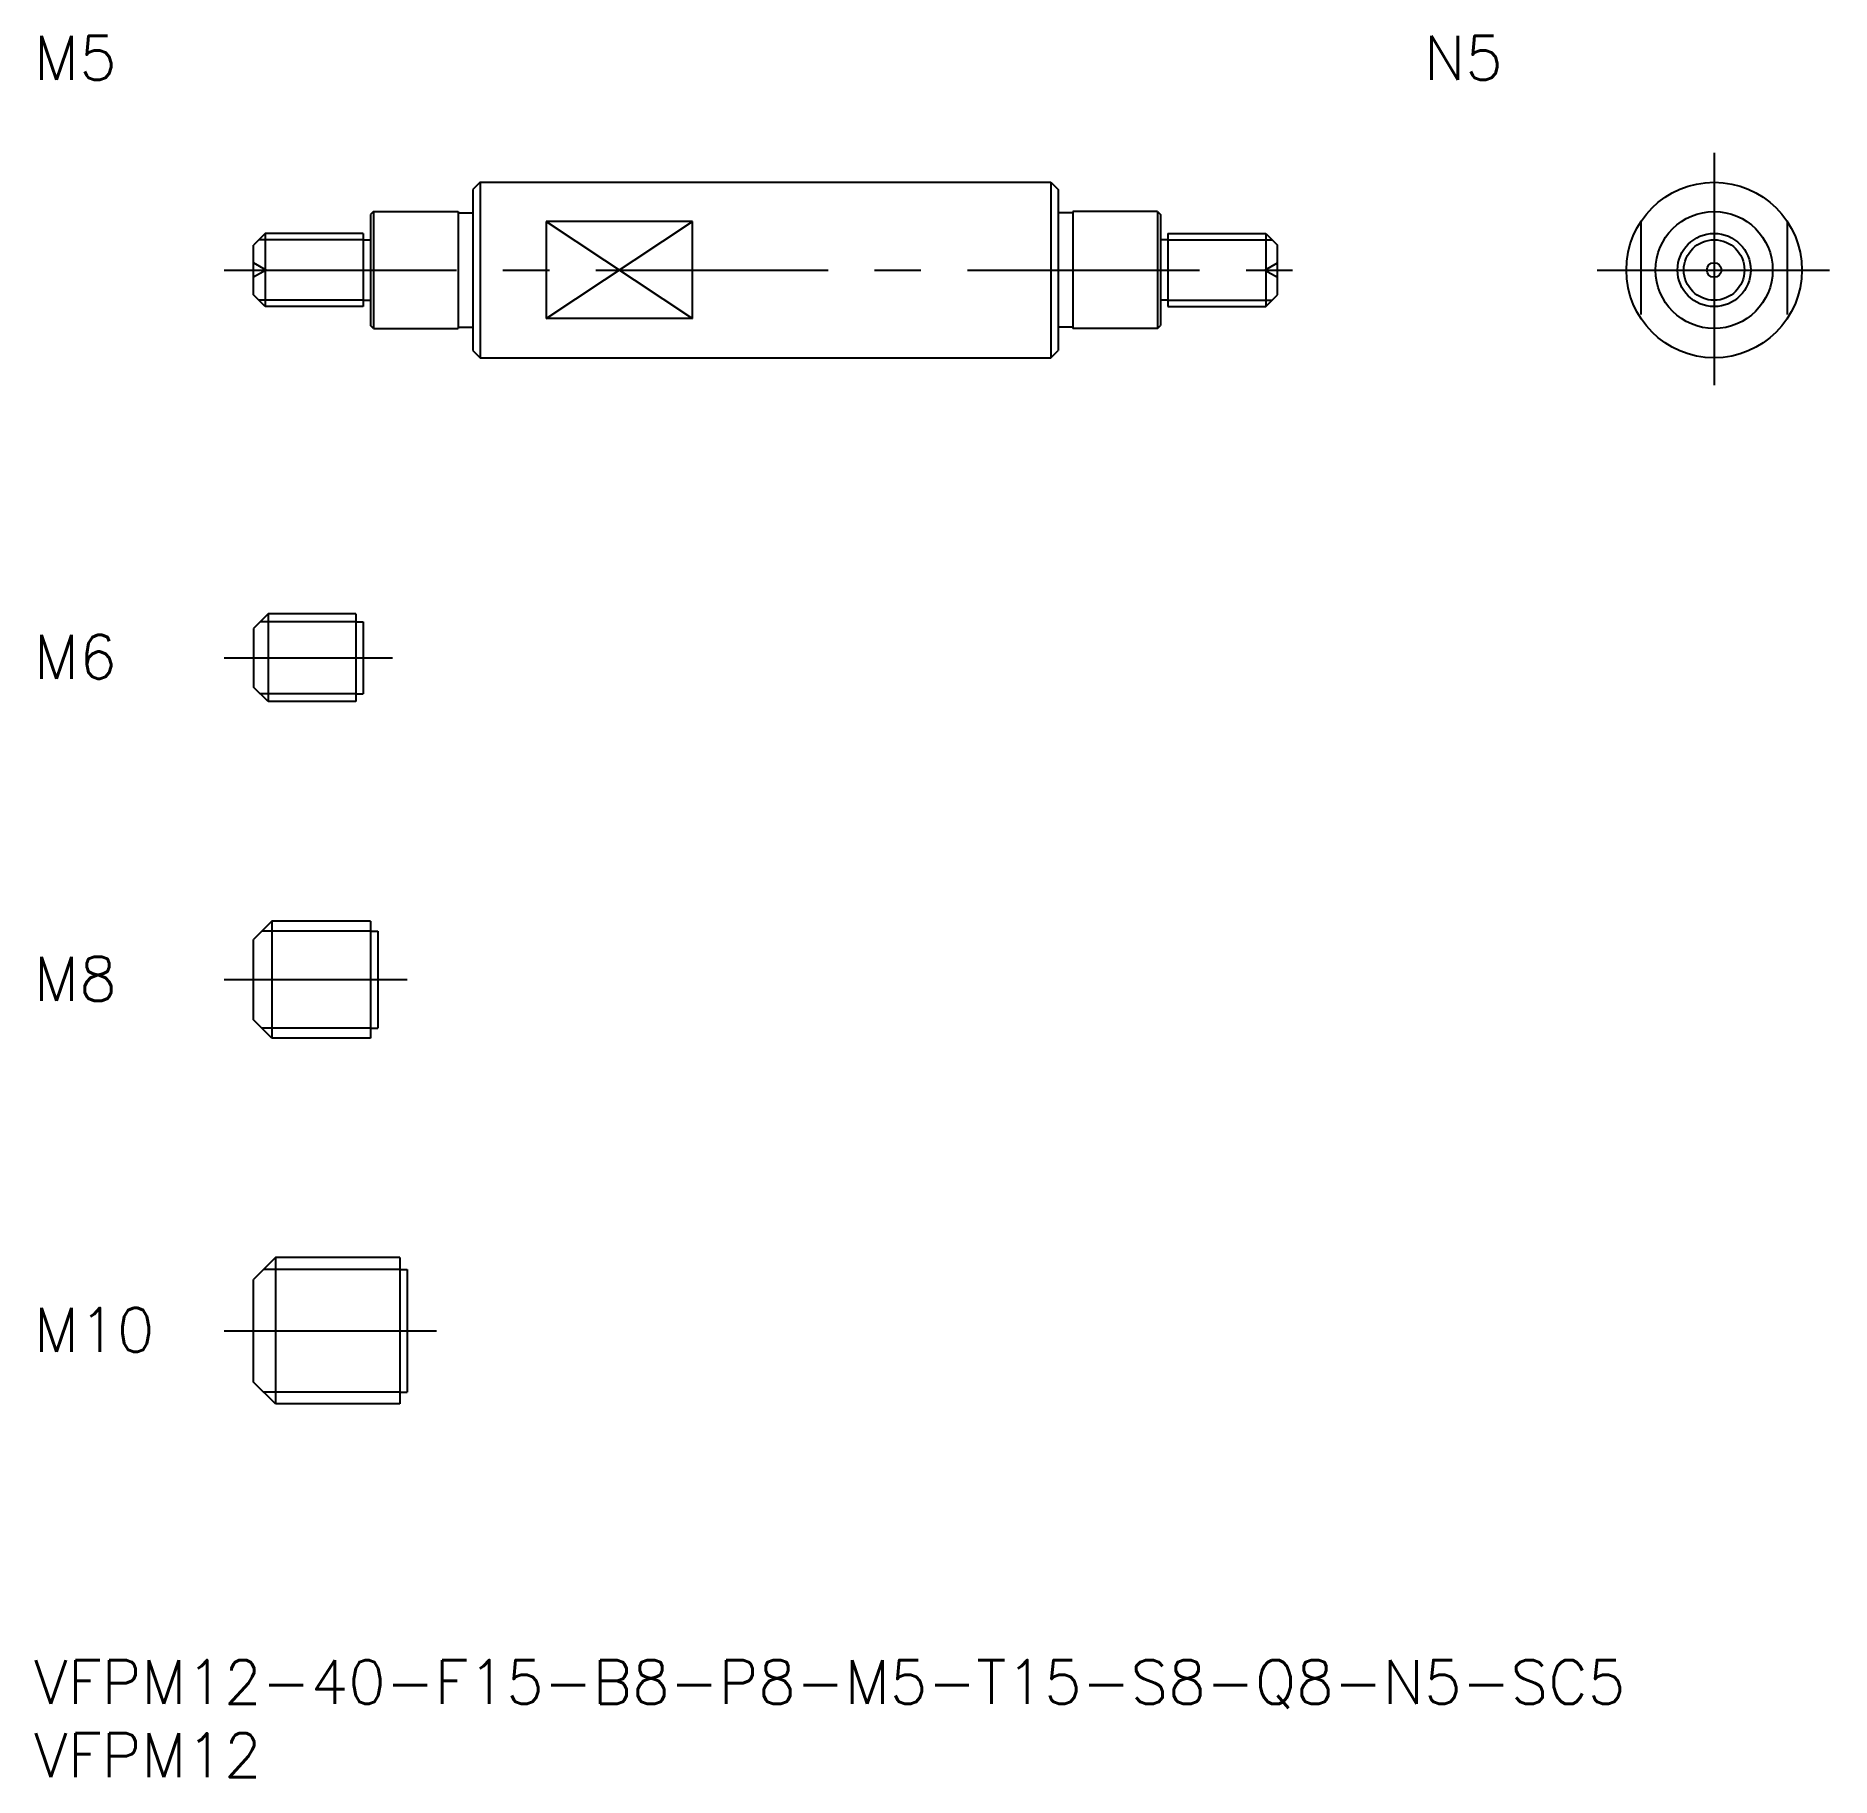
# Model space of a CAD drawing. Extents: x 0 to 123, y -8 to 111.
import ezdxf

# ---------------------------------------------------------------- set-up
doc = ezdxf.new("R2010")
doc.units = 0
doc.header["$LTSCALE"] = 0.5
doc.linetypes.add('CENTER', pattern=[50.8, 31.75, -6.35, 6.35, -6.35])
doc.linetypes.add('DASHED', pattern=[19.05, 12.7, -6.35])
for name, color, linetype in [('MSM_CENTER', 1, 'CENTER'), ('MSM_CONTINUOUS', 7, 'CONTINUOUS'), ('MSM_DASHED', 4, 'DASHED'), ('MSM_NARROW', 5, 'CONTINUOUS'), ('MSM_PART_NUMBER', 7, 'CONTINUOUS')]:
    doc.layers.add(name, color=color, linetype=linetype)
doc.styles.get("Standard").update_dxf_attribs({"font": 'txt.shx', "height": 1, "bigfont": 'bigfont.shx'})

# ---------------------------------------------------------------- blocks, each defined once
blk = doc.blocks.new('*U12')
at = {"layer": 'MSM_PART_NUMBER'}
blk.add_text('VFPM12-40-F15-B8-P8-M5-T15-S8-Q8-N5-SC5', height=3, dxfattribs=at).set_placement((0, -3))
blk = doc.blocks.new('*U13')
at = {"layer": 'MSM_PART_NUMBER'}
blk.add_text('VFPM12', height=3, dxfattribs=at).set_placement((0, -8))
blk = doc.blocks.new('*U14')
at = {"layer": 'MSM_PART_NUMBER'}
blk.add_text('M10', height=3, dxfattribs=at).set_placement((0, 21.06))
blk = doc.blocks.new('*U15')
at = {"layer": 'MSM_PART_NUMBER'}
blk.add_text('M8', height=3, dxfattribs=at).set_placement((0, 45.06))
blk = doc.blocks.new('*U16')
at = {"layer": 'MSM_PART_NUMBER'}
blk.add_text('M6', height=3, dxfattribs=at).set_placement((0, 67.06))
blk = doc.blocks.new('*U17')
at = {"layer": 'MSM_PART_NUMBER'}
blk.add_text('M5', height=3, dxfattribs=at).set_placement((0, 108))
blk = doc.blocks.new('*U18')
at = {"layer": 'MSM_PART_NUMBER'}
blk.add_text('N5', height=3, dxfattribs=at).set_placement((95, 108))

msp = doc.modelspace()

# ---------------------------------------------------------------- linework, layer by layer
at = {"layer": 'MSM_CENTER'}
for p, q in [((114.84, 103), (114.84, 87)), ((13, 95), (87, 95)), ((106.84, 95), (122.84, 95)), ((13, 68.5), (24.5, 68.5)), ((13, 46.5), (25.5, 46.5)), ((13, 22.5), (27.5, 22.5))]:
    msp.add_line(p, q, dxfattribs=at)
at = {"layer": 'MSM_CONTINUOUS'}
for p, q in [((30.5, 101), (30, 100.5)), ((30.5, 101), (69.5, 101)), ((30.5, 101), (30.5, 89)), ((69.5, 101), (69.5, 89)), ((69.5, 101), (70, 100.5)), ((30, 100.5), (30, 89.5)), ((70, 100.5), (70, 89.5)), ((23.2, 99), (23, 98.8)), ((23, 98.8), (23, 91.2)), ((23.2, 99), (29, 99)), ((23.2, 99), (23.2, 91)), ((29, 99), (29, 91)), ((29, 98.9), (30, 98.9)), ((45, 98.32), (35, 98.32)), ((35, 98.32), (35, 91.68)), ((45, 91.68), (45, 98.32)), ((71, 98.9), (70, 98.9)), ((76.8, 99), (71, 99)), ((71, 99), (71, 91)), ((76.8, 99), (76.8, 91)), ((76.8, 99), (77, 98.8)), ((77, 98.8), (77, 91.2)), ((15.8, 97.5), (15, 96.7)), ((22.5, 97.5), (15.8, 97.5)), ((15.8, 97.5), (15.8, 92.5)), ((22.5, 97.5), (22.5, 92.5)), ((22.5, 97.07), (23, 97.07)), ((77.5, 97.07), (77, 97.07)), ((77.5, 97.5), (84.2, 97.5)), ((77.5, 97.5), (77.5, 92.5)), ((84.2, 97.5), (85, 96.7)), ((84.2, 97.5), (84.2, 92.5)), ((15, 93.3), (15, 96.7)), ((85, 93.3), (85, 96.7)), ((15.8, 92.5), (15, 93.3)), ((84.2, 92.5), (85, 93.3)), ((22.5, 92.5), (15.8, 92.5)), ((22.5, 92.93), (23, 92.93)), ((77.5, 92.93), (77, 92.93)), ((77.5, 92.5), (84.2, 92.5)), ((23.2, 91), (23, 91.2)), ((23.2, 91), (29, 91)), ((29, 91.1), (30, 91.1)), ((45, 91.68), (35, 91.68)), ((71, 91.1), (70, 91.1)), ((76.8, 91), (71, 91)), ((76.8, 91), (77, 91.2)), ((30, 89.5), (30.5, 89)), ((30.5, 89), (69.5, 89)), ((69.5, 89), (70, 89.5)), ((16, 71.5), (15, 70.5)), ((22, 71.5), (16, 71.5)), ((16, 71.5), (16, 65.5)), ((22, 71.5), (22, 65.5)), ((15, 70.5), (15, 66.5)), ((22, 70.96), (22.5, 70.96)), ((22.5, 70.96), (22.5, 66.04)), ((16, 65.5), (15, 66.5)), ((22, 65.5), (16, 65.5)), ((22, 66.04), (22.5, 66.04)), ((16.25, 50.5), (15, 49.25)), ((23, 50.5), (16.25, 50.5)), ((16.25, 50.5), (16.25, 42.5)), ((23, 50.5), (23, 42.5)), ((15, 43.75), (15, 49.25)), ((23, 49.82), (23.5, 49.82)), ((23.5, 49.82), (23.5, 43.18)), ((16.25, 42.5), (15, 43.75)), ((23, 43.18), (23.5, 43.18)), ((23, 42.5), (16.25, 42.5)), ((16.5, 27.5), (15, 26)), ((25, 27.5), (16.5, 27.5)), ((16.5, 27.5), (16.5, 17.5)), ((25, 27.5), (25, 17.5)), ((15, 19), (15, 26)), ((25, 26.69), (25.5, 26.69)), ((25.5, 26.69), (25.5, 18.31)), ((16.5, 17.5), (15, 19)), ((25, 17.5), (16.5, 17.5)), ((25, 18.31), (25.5, 18.31))]:
    msp.add_line(p, q, dxfattribs=at)
for radius in [6, 4, 2.5, 0.5]:
    msp.add_circle((114.84, 95), radius, dxfattribs=at)
at = {"layer": 'MSM_DASHED'}
for p, q in [((109.84, 98.32), (109.84, 91.68)), ((119.84, 98.32), (119.84, 91.68)), ((15.87, 95), (15, 95.5)), ((15.87, 95), (15, 94.5)), ((84.13, 95), (85, 95.5)), ((84.13, 95), (85, 94.5))]:
    msp.add_line(p, q, dxfattribs=at)
at = {"layer": 'MSM_NARROW'}
for p, q in [((35, 98.32), (45, 91.68)), ((35, 91.68), (45, 98.32)), ((22.5, 97.07), (15.37, 97.07)), ((77.5, 97.07), (84.63, 97.07)), ((22.5, 92.93), (15.37, 92.93)), ((77.5, 92.93), (84.63, 92.93)), ((22, 70.96), (15.46, 70.96)), ((22, 66.04), (15.46, 66.04)), ((23, 49.82), (15.57, 49.82)), ((23, 43.18), (15.57, 43.18)), ((25, 26.69), (15.69, 26.69)), ((25, 18.31), (15.69, 18.31))]:
    msp.add_line(p, q, dxfattribs=at)
msp.add_circle((114.84, 95), 2.07, dxfattribs=at)

# ---------------------------------------------------------------- block references
at = {"layer": 'MSM_CONTINUOUS'}
for name in ['*U17', '*U18', '*U16', '*U15', '*U14', '*U12', '*U13']:
    msp.add_blockref(name, (0, 0), dxfattribs=at)

doc.saveas('drawing.dxf')
